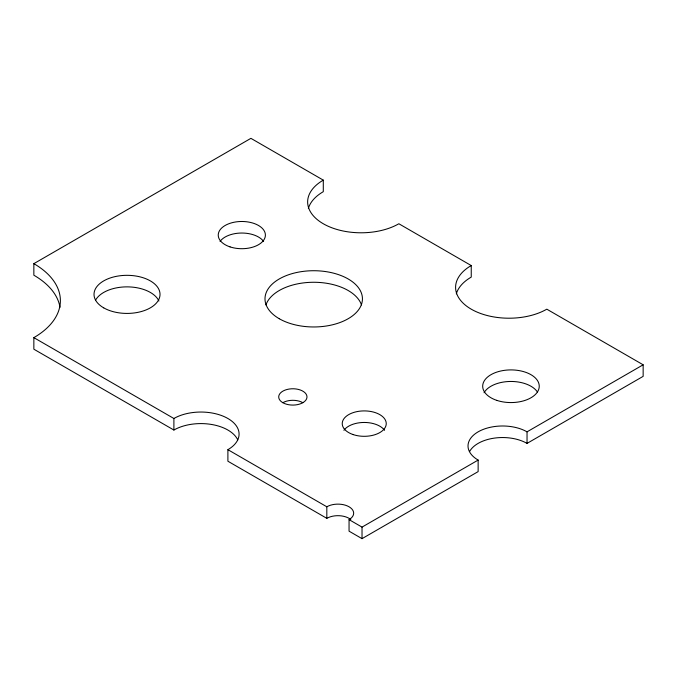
<?xml version="1.0" encoding="UTF-8"?>
<svg xmlns="http://www.w3.org/2000/svg" width="677" height="677" viewBox="0 0 677 677"><rect width="100%" height="100%" fill="white"/><g stroke="black" fill="none" stroke-linecap="round" stroke-linejoin="round"><path stroke-width="1.02" d="M237.779 439.923A38.191 22.045 0 0 0 173.896 430.039L33.85 349.188L33.85 337.637A90.608 52.315 0 0 0 33.85 263.658L250.905 138.345L323.293 180.133A53.432 30.846 0 0 0 323.293 223.757A53.432 30.846 0 0 0 398.855 223.757L471.243 265.553A53.432 30.846 0 0 0 471.243 309.177A53.432 30.846 0 0 0 546.804 309.177L643.15 364.801L643.15 376.353L527.036 443.393A34.569 19.963 0 0 0 469.61 451.508M33.85 337.637L173.896 418.496A38.191 22.045 0 0 1 227.895 418.496A38.191 22.045 0 0 1 227.895 449.672L326.822 506.785A15.715 9.072 0 0 1 349.053 506.785A15.715 9.072 0 0 1 349.053 519.623L362.026 527.112L478.14 460.072A34.569 19.963 0 0 1 478.14 431.841A34.569 19.963 0 0 1 527.036 431.841L643.15 364.801M349.053 519.623L349.053 531.166L362.026 538.655L478.14 471.615L478.14 460.072M350.813 519.547A15.715 9.072 0 0 0 326.822 518.337L227.895 461.223L227.895 449.672M527.036 431.841L527.036 443.393M471.243 265.553L471.243 277.105A53.432 30.846 0 0 0 456.315 293.886M362.026 527.112L362.026 538.655M326.822 506.785L326.822 518.337M323.293 180.133L323.293 191.684A53.432 30.846 0 0 0 308.365 208.465M173.896 418.496L173.896 430.039M33.85 263.658L33.85 275.209A90.608 52.315 0 0 1 59.999 307.324M95.542 300.199A33.004 19.049 0 0 1 127.733 286.87A33.004 19.049 0 0 1 158.9 300.986M265.943 304.904A48.719 28.121 0 0 1 313.713 282.267A48.719 28.121 0 0 1 361.493 304.904M343.916 430.293A22.002 12.702 0 0 1 364.243 422.456A22.002 12.702 0 0 1 384.57 430.293M484.055 392.745A28.282 16.333 0 0 1 510.213 381.464A28.282 16.333 0 0 1 537.369 391.941M282.842 402.697A14.141 8.166 0 0 0 306.503 399.041A14.141 8.166 0 0 0 289.189 389.038A14.141 8.166 0 0 0 282.842 402.697A14.141 8.166 0 0 1 302.847 402.697M220.042 241.435A23.568 13.608 0 0 1 241.824 233.032A23.568 13.608 0 0 1 263.598 241.435M103.683 307.84A33.004 19.049 0 0 0 158.9 299.302A33.004 19.049 0 0 0 118.483 275.971A33.004 19.049 0 0 0 103.683 307.84M279.271 318.732A48.719 28.121 0 0 0 360.773 306.131A48.719 28.121 0 0 0 301.104 271.68A48.719 28.121 0 0 0 279.271 318.732M353.242 434.609A22.002 12.702 0 0 0 386.245 423.607A22.002 12.702 0 0 0 353.242 412.606A22.002 12.702 0 0 0 353.242 434.609M496.816 400.378A28.282 16.333 0 0 0 539.247 386.237A28.282 16.333 0 0 0 496.816 372.096A28.282 16.333 0 0 0 496.816 400.378M230.036 246.885A23.568 13.608 0 0 0 265.392 235.097A23.568 13.608 0 0 0 230.036 223.308A23.568 13.608 0 0 0 230.036 246.885"/></g></svg>
